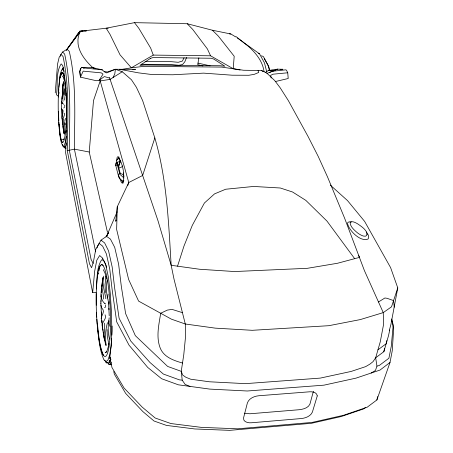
<?xml version="1.0" encoding="UTF-8"?>
<svg xmlns="http://www.w3.org/2000/svg" width="453" height="453" viewBox="0 0 453 453"><rect width="100%" height="100%" fill="white"/><g stroke="black" fill="none" stroke-linecap="round" stroke-linejoin="round"><path stroke-width="0.68" d="M103.488 276.12C101.987 283.703 104.45 291.081 105.911 298.357L105.594 298.589M62.752 124.915L61.908 117.112L63.114 111.07L62.893 110.181L61.608 109.15L61.727 101.704M62.072 103.675L62.084 102.293M391.613 319.354L393.674 328.748L392.236 350.792L390.016 362.457L380.039 370.05L356.007 378.13L323.974 385.158L247.259 391.001L209.705 389.093L178.357 384.818L161.63 378.742L147.752 367.457L129.043 345.186L116.687 321.834L112.067 289.071L109.756 269.184L106.41 253.957L102.638 246.172L99.207 243.442L95.742 249.433L93.295 262.508L91.546 267.729L89.473 263.765L67.276 150.707C67.684 119.309 69.66 87.401 63.029 56.483L61.11 54.507L59.19 57.225L57.571 64.049L55.232 92.905M96.263 293.64L96.291 305.231M96.342 288.98C97.384 279.32 96.189 268.323 101.608 259.818L103.652 260.384L105.764 264.433M101.693 320.69C99.62 316.636 104.739 313.487 103.08 309.75C99.275 306.16 101.585 300.588 101.087 296.03M104.903 303.64C97.299 297.179 103.352 285.633 102.956 277.542L101.874 286.296M102.355 326.947C100.838 322.372 107.321 319.15 105.056 314.795M107.078 329.586L107.27 336.154L108.822 344.348M111.925 335.152L112.112 326.024M100.979 300.628L100.962 301.443M101.07 295.588L101.093 294.563M101.047 296.896L101.064 296.132M100.923 303.465L100.94 302.972M107.559 71.868L115.39 69.264L122.259 71.755L131.444 79.762L136.381 87.248L142.65 100.634L154.824 137.91L142.65 175.47L128.76 182.514L117.282 206.715L116.636 229.433L128.624 279.461L138.607 301.109L171.404 319.161L185.288 324.003L215.328 328.148L252.253 330.305L328.799 325.696L360.26 319.591L383.255 312.615L391.511 306.823L397.768 287.904L390.599 267.604L364.637 221.415L347.519 200.605L330.311 185.118M109.224 315.837L108.675 304.733L109.094 301.794M102.491 327.4L101.636 320.067M116.698 160.441L117.05 157.706L117.576 156.8L118.278 156.755C122.927 164.19 125.051 174.631 122.876 183.142L122.14 183.12L121.268 182.174L118.59 175.458M58.443 97.027L58.76 89.309M62.135 98.884L62.276 95.662M107.712 297.61L108.108 294.122M66.297 126.823L66.359 125.504M102.231 282.666C100.94 288.136 103.986 293.861 103.477 299.031M102.287 282.049L102.231 282.661M63.154 84.343C61.483 89.971 62.797 96.002 62.973 101.461M64.179 94.598L63.777 88.346L64.167 82.99M104.824 340.882C103.063 335.124 105.328 328.623 104.518 323.148M106.251 345.288C104.722 337.762 105.515 330.033 107.452 322.683M101.444 292.542L101.682 289.071M62.995 145.877L63.669 147.01L65.079 147.463L65.442 145.957M62.395 90.407L62.418 89.773M111.659 338.657L111.076 346.324L109.728 354.795L107.99 359.999L106.008 361.67L103.924 359.818C99.892 350.65 98.935 340.514 97.82 330.662M237.338 69.507L233.221 68.726L234.195 56.251L218.312 36.081L212.412 30.232L187.231 23.737L134.479 22.65L106.155 28.211L80.407 31.263L66.308 50.266M58.867 87.372C59.858 81.297 58.839 74.049 62.554 68.833L63.765 70.068L64.15 71.359M108.346 232.961L107.219 231.256L89.23 152.027L93.499 100.6L100.192 80.928L110.102 79.377L122.259 71.755M62.571 90.611L62.673 89.394M65.753 132.791L65.917 131.008M66.716 131.88L66.834 130.56M62.265 91.817C63.596 95.158 59.06 102.429 63.68 104.23M96.166 292.462L92.655 292.632L94.677 271.177L96.755 260.282L99.649 255.532L102.548 258.051L105.759 264.909L108.409 277.179L110.243 293.165L111.5 312.661L111.84 331.007L111.172 345.588L109.886 357.049L111.976 367.547L124.065 388.034L142.185 407.1L155.147 417.994L170.894 423.549L201.274 427.36L237.632 428.815L312.123 422.417L343.448 415.31L367.123 407.247L376.885 399.959L390.016 362.457M117.282 206.715L115.742 221.313L116.183 219.999M132.791 69.564L135.538 69.315L115.39 69.264L114.796 73.896L113.057 77.525M107.089 280.481C106.081 286.749 106.228 293.278 107.961 299.41M62.933 86.33L63.647 81.608C61.144 87.746 64.122 94.19 64.456 100.079M313.385 391.352L309.914 404.144C308.131 408.057 303.261 409.218 299.359 409.71L249.943 413.77L244.382 413.244M108.777 343.533L108.233 347.004L106.823 351.335L105.209 352.791L106.914 351.834M105.906 276.16L105.034 284.852L105.424 292.615M198.861 57.893L197.751 64.7L202.916 65.951M66.291 136.483L65.334 142.276L64.218 145.589L63.024 146.268C59.807 140.923 60.136 134.23 59.298 128.205M64.734 121.636L64.162 127.565L64.717 134.292M117.848 159.196L118.556 157.185L119.247 157.151M389.376 330.243L390.939 324.393L397.768 287.904M97.084 247.859L97.344 246.489L101.008 240.158L106.54 236.324L108.539 232.746M109.15 317.78L108.765 322.066L108.896 320.747C107.797 326.879 108.001 333.238 109.507 339.274M66.308 142.933L66.302 145.436M100.311 265.509L99.252 267.723L99.077 270.628M386.845 340.577L386.154 343.77L377.961 349.812M389.722 330.039L388.493 335.764L383.85 351.687L375.673 357.768L373.034 361.641L369.925 364.116L365.662 366.624L351.137 371.437L320.316 378.096L245.492 383.646L209.456 381.783L190.685 379.218L185.849 377.253L182.729 375.107L181.245 371.33L183.782 354.631L185.571 336.347L185.288 324.003L174.037 279.241L171.166 265.288L158.029 220.871L109.467 77.503M383.85 351.687L384.58 348.317M64.898 120.685L65.498 118.312M101.585 318.572L100.985 305.096M61.744 72.48L60.957 74.535L61.104 75.498M376.885 399.959L377.683 396.596M60.255 56.263L60.577 54.898L62.599 52.027L67.038 49.252L69.269 51.353C76.659 83.369 74.524 116.551 74.4 149.145L95.64 251.811M105.481 361.907L106.772 362.938L104.632 360.095M108.652 322.547L108.782 322.128L108.324 323.601L108.986 322.021M80.589 68.392L79.751 71.251L80.47 77.146L96.325 80.73L99.122 80.3L104.377 76.585L109.377 77.978M64.536 107.05L63.839 107.956M124.031 178.029L119.875 174.314L116.387 161.025L117.134 159.586L119.099 158.188L120.039 161.704L119.048 164.83L117.344 165.022M118.448 167.576L120.764 160.266M98.256 274.116L98.618 272.989M118.437 175.849L119.445 172.689L120.855 173.675L123.482 174.603L123.975 176.444M177.542 266.177L183.958 246.115L192.265 225.43L204.394 203.018L214.558 193.867L225.668 189.241L253.612 186.455L280.305 188.001L292.564 192.004L305.815 200.362L327.009 221.132L354.671 258.669M123.114 174.915L123.765 172.904M123.85 180.181L123.443 181.449L120.487 179.309L118.862 177.48L115.402 164.162L116.155 162.712M127.667 185.809L128.76 182.514L99.824 79.615M121.093 69.558L131.359 67.808L143.765 66.359L221.602 67.089L243.527 70.249L261.698 70.521L266.607 72.905L274.756 80.617L280.203 87.825L288.414 100.719L308.08 136.523L318.21 156.421L327.547 176.976L344.574 218.091L364.382 270.537L383.255 312.615L383.589 324.325L380.271 341.766L375.673 357.768L376.947 366.137L375.446 370.503L371.166 373.034M65.079 147.463L65.164 146.308L65.475 147.367L63.941 146.987L64.23 146.698M115.39 69.264L106.721 72.91L103.72 71.251L102.401 69.892L91.942 67.48L81.347 67.457L79.796 71.602L80.47 77.146L83.165 71.132L101.308 72.876L103.024 74.156L99.122 80.3M77.916 34.315L78.669 32.571L81.025 31.166L82.922 31.093M186.574 57.497L184.779 61.863L182.542 64.541L178.827 65.283L170.804 64.564L141.036 64.269M117.101 211.93L106.54 236.324L110.441 239.122L114.717 247.383L118.624 264.235L121.313 286.319L125.623 313.606L135.339 335.662L167.655 366.443L181.245 371.33L182.219 380.169L185.152 384.438L190.034 386.409M62.106 118.963L61.665 108.811M184.06 57.825L182.378 61.081L178.222 62.299L171.477 61.687L145.13 61.41M61.993 70.073L62.265 69.558M105.991 237.038L108.046 233.437M66.461 49.989L78.533 32.684M66.534 50.023L80.407 31.263L82.503 31.172M122.695 165.962L121.506 167.112L118.239 168.239M110.526 364.308L111.013 364.756L109.099 364.376L108.471 363.482L109.513 364.444L111.359 362.91L110.56 361.771M109.49 358.583L110.322 357.893M110.951 359.269L109.275 360.882L109.003 362.847L107.236 362.576L106.772 362.938M110.594 359.812L109.275 360.882L109.507 362.632M365.696 407.309L363.482 408.957L341.352 416.5L311.398 423.306L229.665 430.35L194.83 428.963L166.461 425.407L154.037 421.013L142.91 411.624L125.674 393.414L114.315 374.104L113.788 371.488M63.363 68.018L62.35 68.624M63.737 67.91L63.199 68.001M265.118 72.718L268.238 70.566L277.508 69.15L282.865 69.269L280.079 69.519M116.291 165.413L115.815 165.736L116.8 162.599L117.763 161.953L120.039 161.704M63.652 139.043L62.678 139.654L63.924 139.054M378.481 301.975L384.908 297.989L387.083 298.312L393.572 300.599L394.269 307.213M62.033 72.916L62.497 72.65M233.221 68.726L210.566 55.798L153.256 55.09L131.359 67.808L120.056 54.847L109.903 34.179L106.155 28.211L108.222 28.256M269.359 72.588L277.508 69.15L266.845 73.465M66.059 148.137L65.498 148.403L64.853 147.712L65.408 148.397L64.858 147.519M67.276 150.707L74.4 149.145L89.23 152.027M376.947 366.137L379.331 365.452L388.889 358.238L391.279 346.313L393.21 325.061L391.686 318.98M102.735 258.822L102.35 259.167M275.243 81.574L288.21 78.505L287.74 72.78L286.5 70.209L285.786 69.836L271.743 71.319M83.431 68.431L85.022 68.058L102.401 69.892M104.552 307.712L105.424 307.145L105.566 305.146M268.238 70.566L272.417 70.198M79.615 31.132L86.557 30.838M84.819 31.025L86.087 30.98M104.241 71.829L106.897 71.863M229.439 33.89L230.849 33.992A243.08 77.661 2.4 0 1 235.662 36.931M63.986 113.125L64.462 113.55L64.479 114.819L62.724 119.813L62.372 122.774L63.952 133.335L63.284 128.946M81.347 67.457L84.145 67.746M351.364 222.044L349.473 221.828L348.147 222.225L347.485 223.193C348.708 230.424 360.39 242.157 367.938 239.093L368.685 237.825L368.64 236.183L367.853 234.212A12.922 5.464 33.6 0 0 366.375 232.055M182.219 380.169L179.36 379.841L163.363 374.053L149.949 362.462L130.804 341.098L119.099 318.233L114.626 287.865L112.157 266.942L108.584 250.939L104.62 242.921L101.008 240.158M119.456 69.275L138.465 72.854L152.095 74.558L172.757 74.773L203.561 73.131L232.146 75.204L248.861 75.266L254.252 74.343L258.72 72.463L258.057 70.464M238.618 69.751L240.09 70.034M210.096 65.844L198.012 63.114M212.412 30.232L230.849 33.992M109.513 364.444L111.262 364.801M63.777 119.292L63.426 127.633L64.077 133.612M64.026 146.857L64.898 147.061M287.74 72.78L272.995 74.19L270.639 75.385L271.188 78.012M91.942 67.48L95.606 68.562M182.44 312.666L172.049 309.388L167.338 310.101L160.69 313.261C158.952 324.456 156.013 336.273 159.932 347.287C163.34 356.992 173.488 360.475 182.508 363.029M258.233 53.324L259.529 53.833L264.501 62.967L266.681 71.721M261.455 55.77L263.318 56.512L268.057 65.17L269.416 70.577M259.529 53.833L244.314 43.012A243.08 77.661 2.4 0 0 237.383 38.046M236.047 36.602L248.125 46.149A243.08 77.661 2.4 0 1 263.997 71.67M58.556 96.427L56.444 94.728C58.08 84.688 55.538 72.814 61.166 63.867L62.712 65.577C68.579 94.292 66.5 123.884 65.645 152.972L92.655 292.632M107.135 362.542L109.099 364.376M62.599 52.027L64.643 54.066C71.557 85.515 69.541 118.023 69.264 149.994L91.098 259.507L93.188 263.403M187.231 23.737L192.684 29.383L207.4 48.952L210.566 55.798M62.293 76.047L63.278 77.118L64.23 80.34M123.171 182.944L121.393 180.277M261.698 70.521L262.627 71.551M134.479 22.65L138.856 28.346L150.696 48.148L153.256 55.09M62.344 142.338C59.564 136.8 59.938 130.181 59.1 124.156M62.446 144.547L62.724 145.017M264.422 58.839L268.929 67.078L269.79 70.492M358.516 255.356L359.58 257.361L337.491 263.267L307.4 268.306L234.575 271.545L199.586 269.252L171.166 265.288C168.595 222.599 166.947 179.201 154.824 137.91M104.971 303.3L105.345 304.037M103.278 269.682L105.005 273.091L106.648 279.184M107.525 297.876L107.333 297.491L107.531 297.898M109.926 326.347L108.805 322.36M101.359 351.545L101.823 352.621M103.516 355.531C99.173 345.577 98.658 334.495 97.429 323.838M109.886 357.049L110.781 359.682M105.928 265.039L106.597 267.48M117.282 162.276L120.147 173.182M105.407 343.385L105.889 345.294L103.992 337.564L102.27 326.075M108.856 304.099L107.995 299.722M103.21 331.8L104.383 339.116M60.215 76.438L60.436 77.876M61.178 73.539L61.376 74.807M65.17 95.759L64.598 88.731M58.918 92.112L59.094 93.329M109.009 309.79L108.907 308.255M99.252 267.723L99.4 268.929M102.333 323.878L102.616 326.517M102.893 329.161L103.035 330.48M97.287 325.464L97.622 328.714M102.446 327.757L102.565 328.906M101.8 321.636L101.885 322.513M65.345 83.159L65.481 84.53M65.747 87.27L65.883 88.641M62.593 121.999L62.729 123.403M62.99 126.211L63.194 128.318M59.179 126.868L58.879 122.253M101.5 311.975L101.71 315.282M102.044 320.571L102.123 321.896M96.449 312.253L96.749 317.128M96.874 319.218L97.174 324.116M66.24 93.403L66.353 95.43M62.276 116.093L62.095 109.915M58.811 120.945L58.465 111.523M65.113 123.216L65.124 124.739M93.273 68.063A223.397 68.103 7.3 0 1 78.063 43.596L77.95 40.379A223.397 68.103 7.3 0 1 80.407 31.263M61.212 74.009A35.113 4.151 89.5 0 1 64.077 76.008M64.745 106.438A30.306 3.754 89.5 0 1 64.745 105.039M101.415 264.875A46.257 7.033 87.8 0 1 103.267 265.447M317.276 395.899L312.383 412.117C310.526 416.296 305.605 418.085 301.33 418.544L251.675 422.751C248.516 423.136 242.802 422.145 243.578 417.836L247.417 402.83C249.105 398.295 254.303 396.188 258.816 395.741L309.58 391.8C312.508 391.551 316.919 392.332 317.276 395.899M367.026 234.631L366.403 235.673L365.429 236.189L363.719 236.121A10.787 3.856 41 0 1 357.53 232.893C354.427 230.209 350.503 227.123 350.084 222.768L350.605 221.993L351.664 221.676L353.181 221.845A10.753 3.737 39.9 0 1 359.32 224.988L361.5 226.579A10.368 4.371 33.5 0 1 366.364 231.743L367.026 234.631M150.504 58.358L139.966 65.413L144.898 65.011L220.288 65.747L224.898 66.234L213.776 59.083L211.223 58.244L152.995 57.565L150.504 58.358M58.731 88.392A34.853 4.111 89.5 0 0 62.418 142.401A34.853 4.111 89.5 0 0 65.872 92.033A34.853 4.111 89.5 0 0 58.731 88.392M96.461 287.536A45.917 6.965 87.8 0 0 105.017 356.505A45.917 6.965 87.8 0 0 108.544 287.831A45.917 6.965 87.8 0 0 96.461 287.536"/></g></svg>
